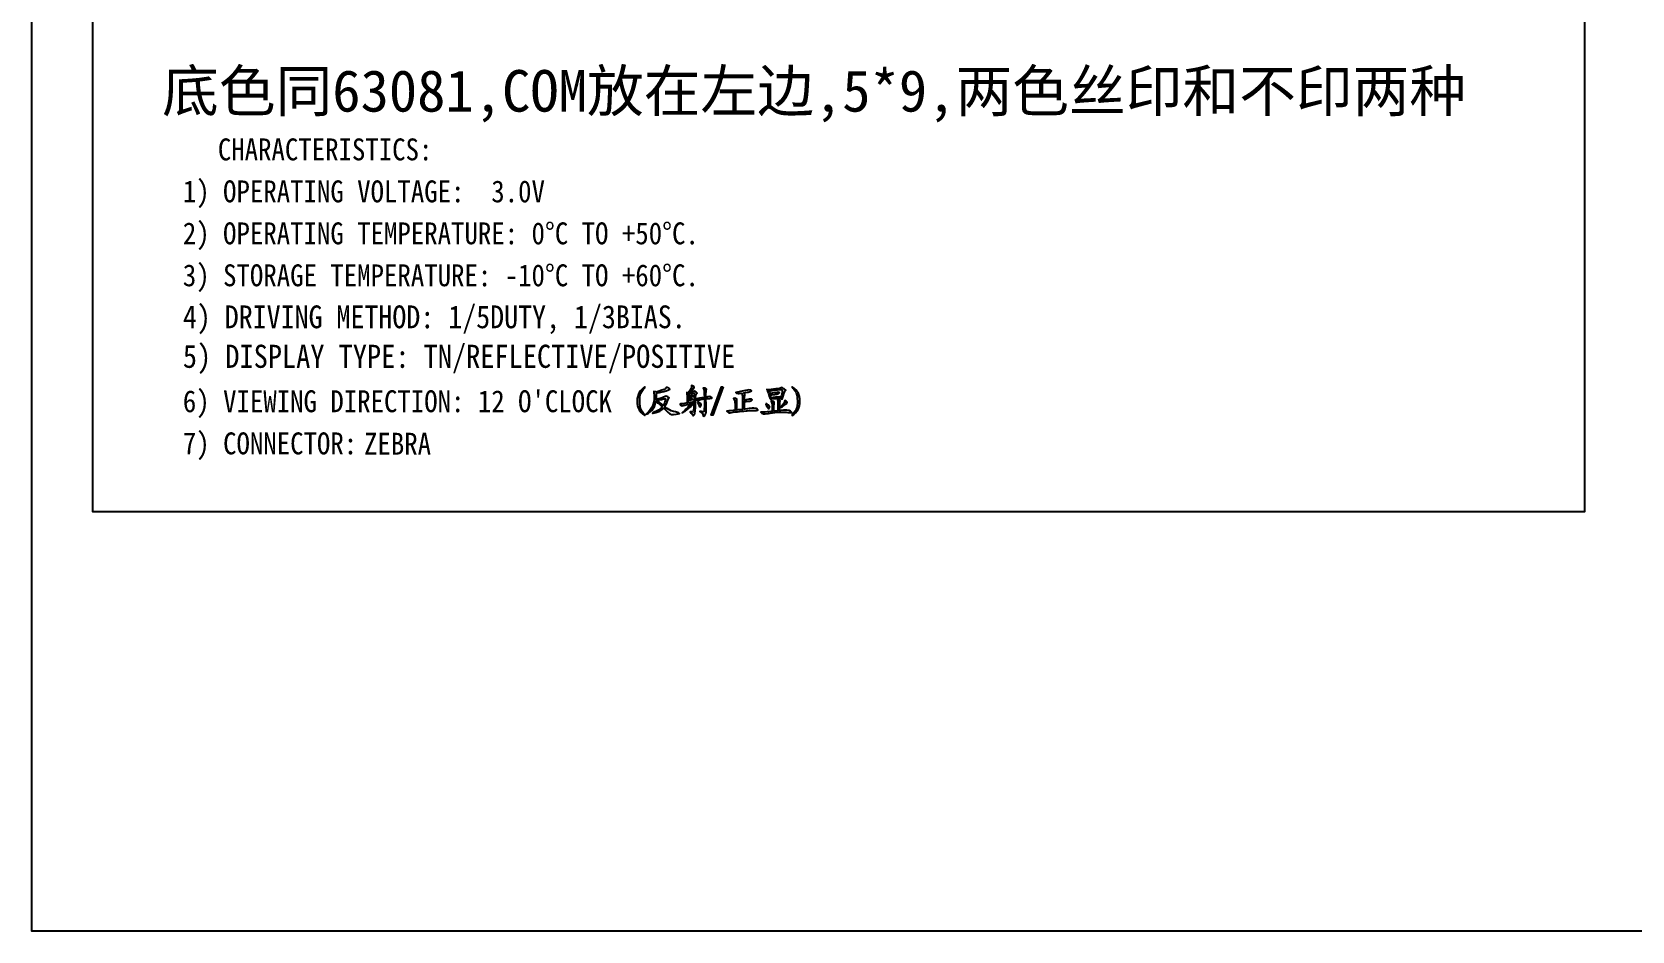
# Model space of a CAD drawing. Header units: millimetres. Extents: x -2138 to 1406, y 307 to 1926.
# Drawn here: x -2137.5 to -1989.6, y 1717.8 to 1800.9 of the extents above; entities that cross this region are included whole.
import ezdxf

# ---------------------------------------------------------------- set-up
doc = ezdxf.new("R2010")
doc.units = ezdxf.units.MM
doc.header["$LTSCALE"] = 3
doc.styles.add('ROMANT', font='SimSun.ttf', dxfattribs={"height": 5})

msp = doc.modelspace()

# ---------------------------------------------------------------- linework, layer by layer
for points in [[(-2137.52, 1926.033), (-1841.736, 1926.033), (-1841.736, 1717.767), (-2137.52, 1717.767)], [(-2131.896, 1861.539), (-1994.034, 1861.539), (-1994.034, 1756.504), (-2131.896, 1756.504)], [(-2080.964, 1768.001), (-2081.122, 1767.869), (-2081.265, 1767.715), (-2081.386, 1767.542), (-2081.467, 1767.381), (-2081.533, 1767.19), (-2081.57, 1766.98), (-2081.581, 1766.756), (-2081.57, 1766.528), (-2081.537, 1766.315), (-2081.478, 1766.124), (-2081.397, 1765.955), (-2081.335, 1765.852), (-2081.206, 1765.691), (-2081.055, 1765.551), (-2080.883, 1765.437), (-2080.883, 1765.511), (-2081, 1765.621), (-2081.125, 1765.786), (-2081.224, 1765.977), (-2081.272, 1766.106), (-2081.313, 1766.297), (-2081.338, 1766.514), (-2081.349, 1766.756), (-2081.346, 1766.903), (-2081.327, 1767.131), (-2081.291, 1767.325), (-2081.239, 1767.494), (-2081.155, 1767.652), (-2081.033, 1767.821), (-2080.883, 1767.987), (-2080.883, 1768.06)], [(-2079.443, 1766.036), (-2079.612, 1765.911), (-2079.788, 1765.819), (-2079.935, 1765.757), (-2080.093, 1765.694), (-2080.155, 1765.646), (-2080.115, 1765.643), (-2079.847, 1765.694), (-2079.667, 1765.746), (-2079.479, 1765.826), (-2079.307, 1765.94), (-2079.204, 1766.025), (-2079.134, 1766.102), (-2078.965, 1765.937), (-2078.822, 1765.801), (-2078.704, 1765.694), (-2078.561, 1765.577), (-2078.395, 1765.511), (-2078.388, 1765.511), (-2078.219, 1765.514), (-2077.966, 1765.547), (-2077.797, 1765.573), (-2077.672, 1765.621), (-2077.749, 1765.669), (-2078.028, 1765.746), (-2078.237, 1765.797), (-2078.436, 1765.863), (-2078.605, 1765.94), (-2078.649, 1765.966), (-2078.8, 1766.058), (-2078.976, 1766.187), (-2079.027, 1766.231), (-2078.95, 1766.348), (-2078.932, 1766.381), (-2078.84, 1766.583), (-2078.778, 1766.767), (-2078.763, 1766.818), (-2078.678, 1766.987), (-2078.631, 1767.05), (-2078.752, 1767.149), (-2078.899, 1767.223), (-2078.976, 1767.171), (-2078.987, 1767.164), (-2079.196, 1767.076), (-2079.369, 1767.024), (-2079.578, 1766.976), (-2079.736, 1766.943), (-2079.821, 1766.936), (-2079.81, 1767.087), (-2079.81, 1767.186), (-2079.81, 1767.406), (-2079.81, 1767.498), (-2079.722, 1767.513), (-2079.512, 1767.553), (-2079.281, 1767.605), (-2079.127, 1767.641), (-2078.913, 1767.7), (-2078.752, 1767.752), (-2078.733, 1767.755), (-2078.568, 1767.851), (-2078.642, 1767.95), (-2078.803, 1768.024), (-2078.913, 1768.024), (-2078.936, 1767.935), (-2078.939, 1767.932), (-2078.98, 1767.891), (-2079.101, 1767.832), (-2079.296, 1767.759), (-2079.564, 1767.663), (-2079.81, 1767.586), (-2079.81, 1767.59), (-2079.861, 1767.608), (-2080.045, 1767.627), (-2080.045, 1767.494), (-2080.041, 1767.483), (-2080.008, 1767.314), (-2080.008, 1767.061), (-2080.019, 1766.892), (-2080.049, 1766.683), (-2080.093, 1766.484), (-2080.137, 1766.363), (-2080.229, 1766.176), (-2080.339, 1766.003), (-2080.357, 1765.977), (-2080.501, 1765.801), (-2080.637, 1765.672), (-2080.758, 1765.536), (-2080.758, 1765.533), (-2080.574, 1765.61), (-2080.523, 1765.639), (-2080.368, 1765.764), (-2080.203, 1765.929), (-2080.089, 1766.073), (-2079.986, 1766.253), (-2079.909, 1766.458), (-2079.909, 1766.466), (-2079.858, 1766.675), (-2079.832, 1766.844), (-2079.758, 1766.848), (-2079.553, 1766.87), (-2079.343, 1766.914), (-2079.156, 1766.951), (-2079.013, 1766.976), (-2078.961, 1766.962), (-2078.965, 1766.918), (-2079.035, 1766.657), (-2079.101, 1766.484), (-2079.174, 1766.352), (-2079.343, 1766.488), (-2079.52, 1766.62), (-2079.637, 1766.679), (-2079.788, 1766.679), (-2079.7, 1766.605), (-2079.623, 1766.55), (-2079.468, 1766.418), (-2079.259, 1766.227), (-2079.332, 1766.139)], [(-2075.431, 1765.327), (-2075.331, 1765.4), (-2075.324, 1765.408), (-2075.236, 1765.599), (-2075.232, 1765.602), (-2075.214, 1765.727), (-2075.206, 1765.94), (-2075.21, 1766.238), (-2075.214, 1766.381), (-2075.217, 1766.594), (-2075.221, 1766.807), (-2075.221, 1766.98), (-2075.093, 1766.995), (-2074.927, 1767.002), (-2074.857, 1767.002), (-2074.681, 1767.024), (-2074.67, 1767.076), (-2074.78, 1767.149), (-2074.883, 1767.164), (-2075.085, 1767.149), (-2075.221, 1767.127), (-2075.221, 1767.223), (-2075.221, 1767.403), (-2075.214, 1767.645), (-2075.199, 1767.752), (-2075.184, 1767.851), (-2075.331, 1767.95), (-2075.482, 1767.95), (-2075.442, 1767.873), (-2075.427, 1767.843), (-2075.383, 1767.605), (-2075.379, 1767.509), (-2075.375, 1767.348), (-2075.372, 1767.142), (-2075.372, 1767.098), (-2075.6, 1767.054), (-2075.82, 1767.01), (-2075.934, 1766.987), (-2076.029, 1766.973), (-2076.187, 1766.965), (-2076.18, 1767.076), (-2076.162, 1767.303), (-2076.107, 1767.432), (-2076.048, 1767.494), (-2076.143, 1767.59), (-2076.279, 1767.678), (-2076.353, 1767.652), (-2076.356, 1767.652), (-2076.551, 1767.579), (-2076.694, 1767.546), (-2076.731, 1767.546), (-2076.672, 1767.601), (-2076.514, 1767.759), (-2076.404, 1767.873), (-2076.305, 1768.024), (-2076.353, 1768.097), (-2076.463, 1768.17), (-2076.562, 1768.181), (-2076.562, 1768.108), (-2076.562, 1767.987), (-2076.592, 1767.924), (-2076.691, 1767.759), (-2076.827, 1767.535), (-2076.867, 1767.531), (-2077.007, 1767.542), (-2077.007, 1767.458), (-2076.999, 1767.428), (-2076.97, 1767.212), (-2076.966, 1767.193), (-2076.963, 1767.043), (-2076.959, 1766.826), (-2076.955, 1766.58), (-2077.076, 1766.558), (-2077.33, 1766.51), (-2077.437, 1766.495), (-2077.536, 1766.495), (-2077.609, 1766.484), (-2077.547, 1766.385), (-2077.437, 1766.322), (-2077.418, 1766.326), (-2077.326, 1766.348), (-2077.172, 1766.385), (-2076.952, 1766.444), (-2076.661, 1766.521), (-2076.573, 1766.547), (-2076.636, 1766.469), (-2076.794, 1766.282), (-2076.941, 1766.12), (-2077.073, 1765.992), (-2077.19, 1765.893), (-2077.345, 1765.771), (-2077.437, 1765.683), (-2077.4, 1765.687), (-2077.165, 1765.808), (-2077.139, 1765.823), (-2076.981, 1765.933), (-2076.823, 1766.073), (-2076.661, 1766.238), (-2076.569, 1766.337), (-2076.423, 1766.51), (-2076.367, 1766.602), (-2076.334, 1766.609), (-2076.345, 1766.414), (-2076.353, 1766.164), (-2076.378, 1765.882), (-2076.404, 1765.757), (-2076.698, 1765.757), (-2076.577, 1765.646), (-2076.562, 1765.635), (-2076.452, 1765.474), (-2076.404, 1765.4), (-2076.279, 1765.5), (-2076.272, 1765.518), (-2076.239, 1765.646), (-2076.217, 1765.867), (-2076.206, 1766.176), (-2076.206, 1766.245), (-2076.206, 1766.491), (-2076.198, 1766.712), (-2076.195, 1766.863), (-2076.048, 1766.863), (-2075.835, 1766.885), (-2075.592, 1766.925), (-2075.544, 1766.936), (-2075.372, 1766.962), (-2075.372, 1766.892), (-2075.368, 1766.594), (-2075.372, 1766.282), (-2075.375, 1766.018), (-2075.383, 1765.849), (-2075.394, 1765.782), (-2075.482, 1765.746), (-2075.651, 1765.782), (-2075.787, 1765.793), (-2075.629, 1765.657), (-2075.548, 1765.595), (-2075.467, 1765.437)], [(-2076.834, 1766.602), (-2076.834, 1766.841), (-2076.768, 1766.844), (-2076.577, 1766.866), (-2076.463, 1766.914), (-2076.514, 1766.962), (-2076.577, 1766.976), (-2076.625, 1766.969), (-2076.834, 1766.925), (-2076.834, 1767.149), (-2076.632, 1767.16), (-2076.489, 1767.171), (-2076.441, 1767.212), (-2076.478, 1767.259), (-2076.577, 1767.285), (-2076.628, 1767.278), (-2076.834, 1767.245), (-2076.834, 1767.45), (-2076.727, 1767.465), (-2076.481, 1767.494), (-2076.378, 1767.505), (-2076.331, 1767.494), (-2076.323, 1767.443), (-2076.316, 1767.171), (-2076.32, 1767.116), (-2076.327, 1766.885), (-2076.331, 1766.705), (-2076.331, 1766.679), (-2076.47, 1766.664), (-2076.683, 1766.631)], [(-2073.637, 1768.082), (-2074.585, 1765.463), (-2074.732, 1765.463), (-2073.784, 1768.082), (-2073.784, 1768.082)], [(-2070.944, 1766.106), (-2071.175, 1766.076), (-2071.216, 1766.069), (-2071.392, 1766.04), (-2071.605, 1766.01), (-2071.667, 1766.003), (-2071.667, 1766.201), (-2071.664, 1766.532), (-2071.664, 1766.708), (-2071.495, 1766.716), (-2071.285, 1766.741), (-2071.182, 1766.76), (-2071.017, 1766.815), (-2070.966, 1766.877), (-2071.017, 1766.925), (-2071.164, 1766.94), (-2071.241, 1766.932), (-2071.473, 1766.877), (-2071.583, 1766.841), (-2071.66, 1766.826), (-2071.656, 1767.021), (-2071.649, 1767.182), (-2071.642, 1767.285), (-2071.631, 1767.333), (-2071.62, 1767.443), (-2071.734, 1767.505), (-2071.576, 1767.535), (-2071.396, 1767.568), (-2071.318, 1767.579), (-2071.127, 1767.627), (-2071.028, 1767.704), (-2071.076, 1767.777), (-2071.249, 1767.788), (-2071.374, 1767.777), (-2071.579, 1767.741), (-2071.866, 1767.678), (-2072.027, 1767.634), (-2072.274, 1767.575), (-2072.369, 1767.553), (-2072.454, 1767.542), (-2072.406, 1767.494), (-2072.259, 1767.443), (-2072.163, 1767.443), (-2071.921, 1767.476), (-2071.914, 1767.458), (-2071.866, 1767.381), (-2071.862, 1767.34), (-2071.858, 1767.241), (-2071.855, 1767.087), (-2071.855, 1766.877), (-2071.855, 1766.613), (-2071.851, 1766.293), (-2071.851, 1765.977), (-2072.024, 1765.959), (-2072.241, 1765.937), (-2072.369, 1765.922), (-2072.369, 1765.995), (-2072.377, 1766.33), (-2072.38, 1766.572), (-2072.38, 1766.723), (-2072.38, 1766.778), (-2072.358, 1766.852), (-2072.38, 1766.94), (-2072.542, 1767.013), (-2072.678, 1767.002), (-2072.641, 1766.94), (-2072.568, 1766.756), (-2072.564, 1766.734), (-2072.549, 1766.609), (-2072.538, 1766.425), (-2072.531, 1766.176), (-2072.531, 1765.904), (-2072.641, 1765.893), (-2072.711, 1765.885), (-2072.957, 1765.86), (-2073.108, 1765.845), (-2073.291, 1765.819), (-2073.251, 1765.779), (-2073.097, 1765.672), (-2072.975, 1765.676), (-2072.7, 1765.72), (-2072.523, 1765.746), (-2072.31, 1765.771), (-2072.123, 1765.793), (-2071.947, 1765.812), (-2071.737, 1765.834), (-2071.495, 1765.856), (-2071.41, 1765.86), (-2071.197, 1765.871), (-2070.988, 1765.878), (-2070.782, 1765.882), (-2070.543, 1765.889), (-2070.437, 1765.929), (-2070.547, 1766.054), (-2070.602, 1766.076), (-2070.808, 1766.113)], [(-2069.265, 1767.807), (-2069.397, 1767.796), (-2069.588, 1767.836), (-2069.551, 1767.689), (-2069.522, 1767.641), (-2069.448, 1767.465), (-2069.368, 1767.223), (-2069.29, 1766.976), (-2069.221, 1766.888), (-2069.202, 1766.907), (-2069.202, 1766.954), (-2068.269, 1767.035), (-2068.262, 1766.962), (-2068.199, 1766.925), (-2068.155, 1767.01), (-2068.063, 1767.296), (-2068.052, 1767.336), (-2067.968, 1767.594), (-2067.902, 1767.704), (-2067.843, 1767.763), (-2067.99, 1767.888), (-2068.012, 1767.899), (-2068.185, 1767.998), (-2068.262, 1767.972), (-2068.339, 1767.946), (-2068.618, 1767.899), (-2068.765, 1767.877), (-2068.985, 1767.847), (-2069.158, 1767.825)], [(-2069.184, 1767.333), (-2069.129, 1767.336), (-2068.864, 1767.37), (-2068.666, 1767.403), (-2068.504, 1767.443), (-2068.431, 1767.505), (-2068.482, 1767.553), (-2068.556, 1767.568), (-2068.765, 1767.531), (-2068.857, 1767.505), (-2069.048, 1767.48), (-2069.114, 1767.472), (-2069.283, 1767.443), (-2069.309, 1767.546), (-2069.357, 1767.704), (-2069.323, 1767.704), (-2069.114, 1767.722), (-2068.827, 1767.763), (-2068.625, 1767.788), (-2068.39, 1767.818), (-2068.284, 1767.825), (-2068.199, 1767.799), (-2068.174, 1767.704), (-2068.177, 1767.63), (-2068.21, 1767.381), (-2068.24, 1767.23), (-2068.258, 1767.145), (-2068.383, 1767.142), (-2068.574, 1767.131), (-2068.783, 1767.112), (-2069.011, 1767.09), (-2069.206, 1767.068), (-2069.206, 1767.134), (-2069.213, 1767.167), (-2069.254, 1767.336), (-2069.268, 1767.384)], [(-2067.25, 1767.987), (-2067.11, 1767.862), (-2066.981, 1767.7), (-2066.882, 1767.517), (-2066.846, 1767.399), (-2066.801, 1767.212), (-2066.779, 1766.995), (-2066.772, 1766.756), (-2066.776, 1766.58), (-2066.794, 1766.356), (-2066.831, 1766.157), (-2066.882, 1765.992), (-2066.97, 1765.819), (-2067.095, 1765.654), (-2067.25, 1765.511), (-2067.25, 1765.437), (-2067.114, 1765.525), (-2066.952, 1765.661), (-2066.816, 1765.815), (-2066.71, 1765.977), (-2066.64, 1766.135), (-2066.581, 1766.326), (-2066.548, 1766.536), (-2066.537, 1766.767), (-2066.544, 1766.958), (-2066.577, 1767.171), (-2066.632, 1767.366), (-2066.71, 1767.542), (-2066.779, 1767.645), (-2066.908, 1767.799), (-2067.066, 1767.935), (-2067.25, 1768.06)], [(-2076, 1766.646), (-2075.912, 1766.433), (-2075.886, 1766.378), (-2075.802, 1766.223), (-2075.728, 1766.26), (-2075.666, 1766.374), (-2075.713, 1766.532), (-2075.875, 1766.642), (-2075.996, 1766.657)], [(-2069.955, 1765.724), (-2070.143, 1765.72), (-2070.047, 1765.646), (-2069.908, 1765.562), (-2069.9, 1765.562), (-2069.764, 1765.577), (-2069.452, 1765.621), (-2069.283, 1765.646), (-2069.066, 1765.672), (-2068.861, 1765.698), (-2068.666, 1765.72), (-2068.658, 1765.72), (-2068.475, 1765.735), (-2068.273, 1765.738), (-2068.052, 1765.735), (-2067.817, 1765.72), (-2067.641, 1765.709), (-2067.395, 1765.698), (-2067.299, 1765.709), (-2067.409, 1765.819), (-2067.534, 1765.882), (-2067.744, 1765.918), (-2067.747, 1765.918), (-2067.876, 1765.915), (-2068.06, 1765.9), (-2068.298, 1765.882), (-2068.431, 1765.871), (-2068.431, 1765.9), (-2068.416, 1766.223), (-2068.405, 1766.466), (-2068.394, 1766.62), (-2068.383, 1766.694), (-2068.372, 1766.778), (-2068.482, 1766.852), (-2068.618, 1766.877), (-2068.603, 1766.804), (-2068.592, 1766.763), (-2068.581, 1766.642), (-2068.574, 1766.44), (-2068.57, 1766.157), (-2068.567, 1765.86), (-2068.592, 1765.856), (-2068.78, 1765.834), (-2068.949, 1765.815), (-2068.949, 1765.951), (-2068.945, 1766.164), (-2068.938, 1766.348), (-2068.934, 1766.455), (-2068.923, 1766.631), (-2068.949, 1766.705), (-2069.085, 1766.756), (-2069.195, 1766.741), (-2069.158, 1766.668), (-2069.151, 1766.653), (-2069.129, 1766.561), (-2069.114, 1766.378), (-2069.103, 1766.113), (-2069.096, 1765.801), (-2069.243, 1765.786), (-2069.423, 1765.771), (-2069.577, 1765.757), (-2069.742, 1765.742)], [(-2069.687, 1766.495), (-2069.676, 1766.411), (-2069.665, 1766.381), (-2069.551, 1766.187), (-2069.415, 1766.04), (-2069.342, 1766.164), (-2069.334, 1766.198), (-2069.415, 1766.374), (-2069.43, 1766.385), (-2069.603, 1766.495)], [(-2067.953, 1766.756), (-2067.979, 1766.62), (-2068.034, 1766.539), (-2068.185, 1766.359), (-2068.218, 1766.322), (-2068.32, 1766.176), (-2068.148, 1766.249), (-2068.023, 1766.337), (-2067.854, 1766.469), (-2067.824, 1766.495), (-2067.707, 1766.642), (-2067.806, 1766.756), (-2067.938, 1766.804)]]:
    msp.add_lwpolyline(points, close=True)

# ---------------------------------------------------------------- texts
at = {"linetype": 'ByBlock', "style": 'ROMANT'}
msp.add_text('底色同63081,COM放在左边,5*9,两色丝印和不印两种', height=3.8454, dxfattribs=at).set_placement((-2125.501, 1793.512))
at = {"style": 'ROMANT', "width": 0.9}
for s, height, p in [('CHARACTERISTICS:', 2.02452, (-2120.341, 1789.009)), ('1) OPERATING VOLTAGE:  3.0V', 2.02452, (-2123.576, 1785.129)), ('2) OPERATING TEMPERATURE: 0°C TO +50°C.', 2.02452, (-2123.576, 1781.248)), ('3) STORAGE TEMPERATURE: -10°C TO +60°C.', 2.02452, (-2123.576, 1777.368)), ('4) DRIVING METHOD: 1/5DUTY, 1/3BIAS.', 2.10888, (-2123.576, 1773.488)), ('5) DISPLAY TYPE: TN/REFLECTIVE/POSITIVE ', 2.1384, (-2123.576, 1769.826)), ("6) VIEWING DIRECTION: 12 O'CLOCK ", 2.02452, (-2123.576, 1765.727)), ('7) CONNECTOR:  ', 2.02452, (-2123.576, 1761.832)), ('ZEBRA ', 2.0245, (-2106.829, 1761.798))]:
    msp.add_text(s, height=height, dxfattribs=at).set_placement(p)

doc.saveas('drawing.dxf')
